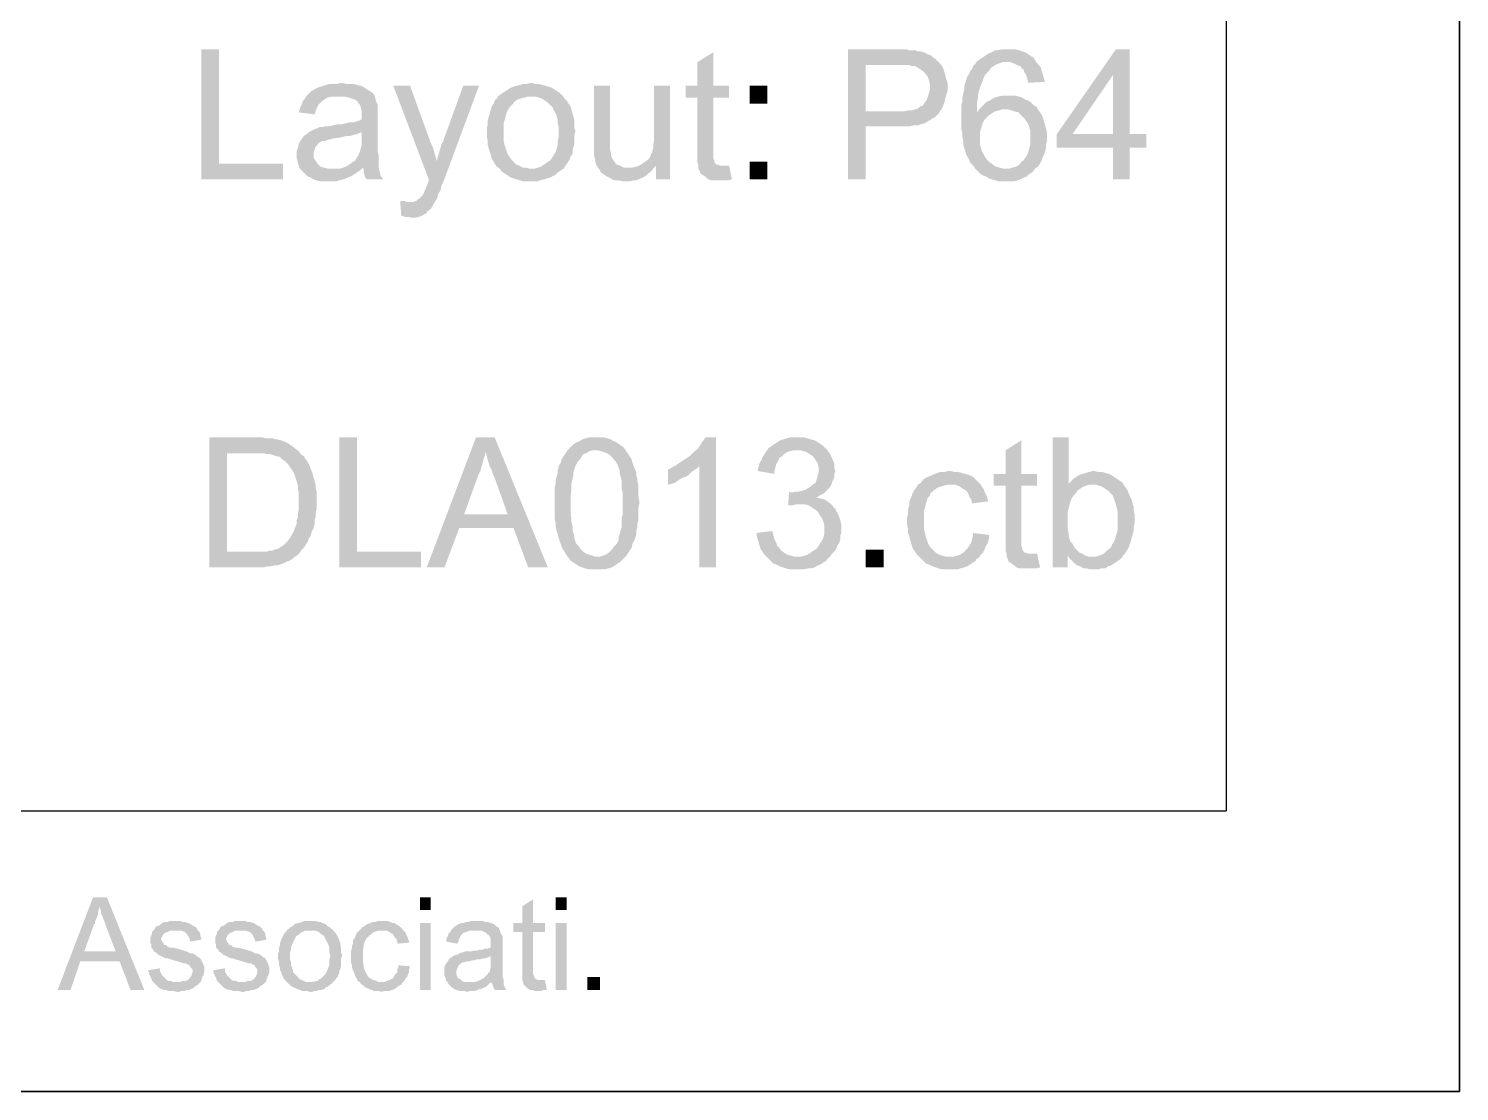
# Model space of a CAD drawing. Header units: millimetres. Extents: x -35.3 to 0.3, y 0.4 to 20.6.
# Drawn here: x -0.952 to 0.259, y 0.384 to 1.284 of the extents above; entities that cross this region are included whole.
import ezdxf

# ---------------------------------------------------------------- set-up
doc = ezdxf.new("R2010")
doc.units = ezdxf.units.MM
doc.linetypes.add('PDF_IMPORT', pattern=[1, 0.8, -0.2])
doc.layers.add('PDF _Geometria', color=7, linetype='Continuous')
doc.layers.add('PDF _Riempimenti solidi', color=7, linetype='Continuous')

msp = doc.modelspace()

# ---------------------------------------------------------------- hatches: boundary and pattern name
at = {"layer": 'PDF _Riempimenti solidi', "transparency": 33554559}
for points in [[(-0.791, 1.266), (-0.806, 1.266), (-0.806, 1.156), (-0.7368, 1.156), (-0.7368, 1.1693), (-0.791, 1.1693)], [(-0.3727, 1.2635), (-0.386, 1.2552), (-0.386, 1.2352), (-0.396, 1.2352), (-0.396, 1.2252), (-0.386, 1.2252), (-0.386, 1.1702), (-0.3852, 1.1677), (-0.3652, 1.1677), (-0.3668, 1.1677), (-0.3693, 1.1685), (-0.3702, 1.1685), (-0.3718, 1.171), (-0.3718, 1.1718), (-0.3727, 1.1743), (-0.3727, 1.2252), (-0.3593, 1.2252), (-0.3593, 1.2352), (-0.3727, 1.2352)], [(-0.2168, 1.266), (-0.2585, 1.266), (-0.2585, 1.156), (-0.2435, 1.156), (-0.2435, 1.201), (-0.206, 1.201), (-0.2027, 1.2018), (-0.1993, 1.2018), (-0.1968, 1.2027), (-0.1935, 1.2035), (-0.191, 1.2052), (-0.1893, 1.206), (-0.1868, 1.2077), (-0.1852, 1.2085), (-0.1818, 1.2118), (-0.2435, 1.2135), (-0.2435, 1.2527), (-0.216, 1.2527), (-0.1802, 1.2535), (-0.1843, 1.2577), (-0.1868, 1.2593), (-0.1885, 1.261), (-0.191, 1.2618), (-0.1943, 1.2635), (-0.1968, 1.2643), (-0.2002, 1.2643), (-0.201, 1.2652), (-0.2068, 1.2652), (-0.2093, 1.266), (-0.2135, 1.266)], [(-0.1235, 1.266), (-0.1285, 1.266), (-0.1318, 1.2652), (-0.1343, 1.2652), (-0.1368, 1.2635), (-0.1393, 1.2627), (-0.1418, 1.261), (-0.1493, 1.256), (-0.1243, 1.2552), (-0.121, 1.2552), (-0.1185, 1.2543), (-0.1152, 1.2527), (-0.1127, 1.2518), (-0.111, 1.2493), (-0.1102, 1.2493), (-0.1093, 1.2468), (-0.1077, 1.2443), (-0.106, 1.2377), (-0.0918, 1.2385), (-0.0927, 1.241), (-0.0935, 1.2443), (-0.0943, 1.2468), (-0.0952, 1.2502), (-0.0968, 1.2527), (-0.0985, 1.2543), (-0.1002, 1.2568), (-0.1018, 1.2593), (-0.1035, 1.2602), (-0.1085, 1.2635), (-0.111, 1.2643), (-0.1135, 1.2652), (-0.1168, 1.266), (-0.1202, 1.266)], [(-0.0202, 1.266), (-0.0318, 1.266), (-0.0818, 1.1943), (-0.0818, 1.1827), (-0.0343, 1.1827), (-0.0343, 1.156), (-0.0202, 1.156), (-0.0202, 1.1827), (-0.006, 1.1827), (-0.006, 1.1943), (-0.0685, 1.1943), (-0.0343, 1.2443)], [(-0.0202, 1.266), (-0.0343, 1.2443), (-0.0343, 1.1943), (-0.0685, 1.1943), (-0.0202, 1.1943)], [(-0.1802, 1.2535), (-0.216, 1.2527), (-0.2068, 1.2527), (-0.2043, 1.2518), (-0.2018, 1.2518), (-0.2002, 1.251), (-0.1952, 1.2477), (-0.1927, 1.2452), (-0.191, 1.2427), (-0.1902, 1.2402), (-0.1893, 1.2368), (-0.1893, 1.2318), (-0.1902, 1.2285), (-0.191, 1.226), (-0.1918, 1.2235), (-0.1935, 1.221), (-0.1952, 1.2185), (-0.1977, 1.2177), (-0.1993, 1.216), (-0.2018, 1.2152), (-0.2052, 1.2143), (-0.2077, 1.2143), (-0.2118, 1.2135), (-0.2435, 1.2135), (-0.1818, 1.2118), (-0.1802, 1.2143), (-0.1785, 1.2168), (-0.1777, 1.2193), (-0.1768, 1.2218), (-0.176, 1.2252), (-0.1752, 1.2277), (-0.1743, 1.231), (-0.1743, 1.2377), (-0.1752, 1.2402), (-0.176, 1.2435), (-0.1768, 1.246), (-0.1777, 1.2493), (-0.1785, 1.251)], [(-0.1493, 1.256), (-0.151, 1.2535), (-0.1527, 1.2518), (-0.1535, 1.2493), (-0.1552, 1.2477), (-0.156, 1.2452), (-0.1577, 1.2427), (-0.1585, 1.2402), (-0.1593, 1.2377), (-0.1602, 1.2343), (-0.1602, 1.2318), (-0.161, 1.2285), (-0.1618, 1.2252), (-0.1618, 1.2218), (-0.1627, 1.2185), (-0.1627, 1.1985), (-0.1618, 1.1952), (-0.1618, 1.1918), (-0.161, 1.1885), (-0.161, 1.1852), (-0.1602, 1.1827), (-0.1593, 1.1802), (-0.1585, 1.1768), (-0.1568, 1.1743), (-0.156, 1.1727), (-0.1552, 1.1702), (-0.1518, 1.1668), (-0.151, 1.1652), (-0.1493, 1.1635), (-0.1468, 1.161), (-0.1443, 1.1593), (-0.1418, 1.1585), (-0.1393, 1.1568), (-0.1368, 1.156), (-0.1335, 1.1552), (-0.131, 1.1543), (-0.1177, 1.1543), (-0.1152, 1.1552), (-0.1127, 1.156), (-0.1093, 1.1577), (-0.1068, 1.1585), (-0.1068, 1.1593), (-0.1018, 1.1627), (-0.1002, 1.1652), (-0.1277, 1.1652), (-0.1302, 1.166), (-0.1335, 1.1668), (-0.136, 1.1685), (-0.1368, 1.1693), (-0.1393, 1.171), (-0.141, 1.1727), (-0.1427, 1.1752), (-0.1443, 1.1785), (-0.1452, 1.1793), (-0.146, 1.1827), (-0.1468, 1.1852), (-0.1468, 1.196), (-0.146, 1.1985), (-0.1452, 1.2018), (-0.1443, 1.2043), (-0.1427, 1.2068), (-0.141, 1.2085), (-0.1393, 1.2102), (-0.1368, 1.2118), (-0.1493, 1.2127), (-0.1493, 1.2218), (-0.1485, 1.2252), (-0.1485, 1.2277), (-0.1477, 1.231), (-0.146, 1.236), (-0.1452, 1.2377), (-0.1443, 1.2402), (-0.1435, 1.2427), (-0.1418, 1.2452), (-0.1393, 1.2477), (-0.1377, 1.2502), (-0.1327, 1.2535), (-0.1302, 1.2543), (-0.1277, 1.2552), (-0.1243, 1.2552)], [(-0.6877, 1.2377), (-0.691, 1.2368), (-0.6968, 1.2368), (-0.7002, 1.236), (-0.7027, 1.2352), (-0.7052, 1.2343), (-0.7077, 1.2335), (-0.711, 1.2318), (-0.7135, 1.2302), (-0.7168, 1.2268), (-0.6893, 1.226), (-0.6843, 1.226), (-0.681, 1.2252), (-0.6785, 1.2243), (-0.676, 1.2235), (-0.6735, 1.2218), (-0.6735, 1.221), (-0.6718, 1.2193), (-0.671, 1.2168), (-0.6702, 1.2135), (-0.6702, 1.2068), (-0.6718, 1.206), (-0.6743, 1.2052), (-0.6768, 1.2043), (-0.6802, 1.2043), (-0.6835, 1.2035), (-0.6868, 1.2027), (-0.6902, 1.2027), (-0.6943, 1.2018), (-0.6977, 1.201), (-0.701, 1.201), (-0.7035, 1.2002), (-0.706, 1.2002), (-0.7077, 1.1993), (-0.7102, 1.1985), (-0.7135, 1.1968), (-0.6702, 1.196), (-0.6702, 1.1852), (-0.671, 1.1827), (-0.6718, 1.1793), (-0.6727, 1.1777), (-0.6727, 1.1768), (-0.676, 1.1718), (-0.6785, 1.1702), (-0.681, 1.1685), (-0.6835, 1.1668), (-0.686, 1.166), (-0.6693, 1.166), (-0.6685, 1.1643), (-0.6685, 1.1618), (-0.6677, 1.1585), (-0.666, 1.156), (-0.6518, 1.156), (-0.6527, 1.1568), (-0.6543, 1.1593), (-0.656, 1.166), (-0.656, 1.1768), (-0.6568, 1.1802), (-0.6568, 1.2193), (-0.6577, 1.221), (-0.6585, 1.2235), (-0.6593, 1.2268), (-0.661, 1.2293), (-0.6627, 1.2302), (-0.6677, 1.2335), (-0.671, 1.2352), (-0.6718, 1.2352), (-0.6743, 1.236), (-0.6777, 1.2368), (-0.6835, 1.2368)], [(-0.5268, 1.2377), (-0.5302, 1.2368), (-0.5335, 1.2368), (-0.536, 1.236), (-0.5393, 1.2352), (-0.5418, 1.2343), (-0.5443, 1.2335), (-0.5543, 1.2268), (-0.5268, 1.226), (-0.5227, 1.226), (-0.5202, 1.2252), (-0.5177, 1.2243), (-0.5152, 1.2227), (-0.5127, 1.221), (-0.5102, 1.2185), (-0.5085, 1.2168), (-0.5077, 1.2143), (-0.506, 1.2118), (-0.5052, 1.2093), (-0.5043, 1.206), (-0.5043, 1.2035), (-0.5035, 1.2002), (-0.5035, 1.1918), (-0.5043, 1.1885), (-0.5043, 1.1852), (-0.5052, 1.1818), (-0.506, 1.1793), (-0.5077, 1.1768), (-0.5085, 1.1752), (-0.5102, 1.1727), (-0.511, 1.1718), (-0.5135, 1.1702), (-0.516, 1.1685), (-0.5185, 1.1668), (-0.521, 1.166), (-0.5235, 1.1652), (-0.5535, 1.1652), (-0.5518, 1.1627), (-0.5443, 1.1577), (-0.5418, 1.1568), (-0.5393, 1.156), (-0.536, 1.1552), (-0.5335, 1.1543), (-0.5218, 1.1543), (-0.5193, 1.1552), (-0.516, 1.156), (-0.5135, 1.1568), (-0.5102, 1.1577), (-0.5077, 1.1593), (-0.5068, 1.1593), (-0.5043, 1.1618), (-0.4993, 1.1652), (-0.4977, 1.1677), (-0.496, 1.1702), (-0.4943, 1.1727), (-0.4935, 1.1752), (-0.4918, 1.1777), (-0.4918, 1.1802), (-0.4902, 1.1868), (-0.4902, 1.1935), (-0.4893, 1.1968), (-0.4902, 1.1993), (-0.4902, 1.206), (-0.491, 1.2093), (-0.4918, 1.2118), (-0.4927, 1.2152), (-0.4935, 1.2177), (-0.4952, 1.2202), (-0.4968, 1.2227), (-0.4985, 1.2243), (-0.5002, 1.2268), (-0.5018, 1.2285), (-0.5093, 1.2335), (-0.5118, 1.2343), (-0.5143, 1.2352), (-0.5177, 1.236), (-0.521, 1.2368), (-0.5235, 1.2368)], [(-0.7168, 1.2268), (-0.7185, 1.2243), (-0.7202, 1.2218), (-0.721, 1.2193), (-0.7227, 1.216), (-0.7235, 1.2127), (-0.7102, 1.211), (-0.7093, 1.2135), (-0.7085, 1.216), (-0.7068, 1.2193), (-0.7035, 1.2227), (-0.7018, 1.2235), (-0.6993, 1.2252), (-0.696, 1.226), (-0.6893, 1.226)], [(-0.6293, 1.2352), (-0.6435, 1.2352), (-0.6135, 1.156), (-0.6068, 1.171), (-0.6068, 1.1718), (-0.6077, 1.1752), (-0.6085, 1.1777), (-0.6093, 1.181), (-0.6102, 1.1835), (-0.6118, 1.1868), (-0.6127, 1.1893)], [(-0.571, 1.2352), (-0.5843, 1.2352), (-0.601, 1.1893), (-0.601, 1.1885), (-0.6027, 1.186), (-0.6035, 1.1827), (-0.6043, 1.1802), (-0.6052, 1.1768), (-0.606, 1.1743), (-0.6068, 1.171), (-0.6135, 1.156), (-0.6135, 1.1552), (-0.6143, 1.1527), (-0.6152, 1.1502), (-0.6168, 1.1468), (-0.6177, 1.1443), (-0.6185, 1.1427), (-0.621, 1.1402), (-0.6235, 1.1385), (-0.6243, 1.1377), (-0.6268, 1.1368), (-0.6302, 1.1368), (-0.6085, 1.1368), (-0.6068, 1.1393), (-0.606, 1.1418), (-0.6052, 1.1443), (-0.6035, 1.1468), (-0.6027, 1.151), (-0.601, 1.1543)], [(-0.5543, 1.2268), (-0.556, 1.2243), (-0.5577, 1.2227), (-0.5585, 1.2202), (-0.5602, 1.2177), (-0.561, 1.2152), (-0.5618, 1.2118), (-0.5627, 1.2093), (-0.5635, 1.206), (-0.5635, 1.2027), (-0.5643, 1.1993), (-0.5643, 1.1918), (-0.5635, 1.1885), (-0.5635, 1.1852), (-0.5627, 1.1818), (-0.5618, 1.1793), (-0.561, 1.1768), (-0.5602, 1.1735), (-0.5585, 1.171), (-0.5577, 1.1693), (-0.556, 1.1668), (-0.5535, 1.1652), (-0.5268, 1.1652), (-0.5285, 1.1652), (-0.531, 1.166), (-0.5343, 1.166), (-0.5368, 1.1677), (-0.5393, 1.1685), (-0.5418, 1.171), (-0.5435, 1.1727), (-0.5452, 1.1752), (-0.5468, 1.1777), (-0.5477, 1.1802), (-0.5485, 1.1827), (-0.5493, 1.1852), (-0.5502, 1.1885), (-0.5502, 1.2035), (-0.5493, 1.206), (-0.5485, 1.2093), (-0.5477, 1.2118), (-0.5468, 1.2143), (-0.5452, 1.2168), (-0.5435, 1.2185), (-0.5427, 1.2193), (-0.541, 1.2218), (-0.5385, 1.2235), (-0.536, 1.2243), (-0.5327, 1.2252), (-0.5302, 1.226), (-0.5268, 1.226)], [(-0.4602, 1.2352), (-0.4735, 1.2352), (-0.4735, 1.176), (-0.4727, 1.1735), (-0.4727, 1.1718), (-0.4718, 1.1685), (-0.4702, 1.166), (-0.4685, 1.1635), (-0.4677, 1.1618), (-0.4627, 1.1585), (-0.4593, 1.1568), (-0.4585, 1.156), (-0.456, 1.1552), (-0.4527, 1.1552), (-0.4493, 1.1543), (-0.4427, 1.1543), (-0.4402, 1.1552), (-0.4377, 1.1552), (-0.4343, 1.1568), (-0.4318, 1.1577), (-0.4293, 1.1593), (-0.4277, 1.161), (-0.4252, 1.1627), (-0.4235, 1.1652), (-0.4435, 1.166), (-0.4485, 1.166), (-0.4518, 1.1677), (-0.4543, 1.1685), (-0.4552, 1.1693), (-0.4568, 1.1718), (-0.4585, 1.1743), (-0.4593, 1.1768), (-0.4593, 1.1785), (-0.4602, 1.181), (-0.4602, 1.191)], [(-0.4093, 1.2352), (-0.4227, 1.2352), (-0.4227, 1.1885), (-0.4235, 1.1852), (-0.4235, 1.1827), (-0.4243, 1.1793), (-0.4252, 1.1777), (-0.426, 1.1752), (-0.4277, 1.1727), (-0.4302, 1.171), (-0.4327, 1.1693), (-0.421, 1.1677), (-0.421, 1.156), (-0.4093, 1.156)], [(-0.3268, 1.2202), (-0.3268, 1.2352), (-0.3418, 1.2352), (-0.3418, 1.2202)], [(-0.1227, 1.2268), (-0.1285, 1.2268), (-0.1318, 1.226), (-0.1343, 1.2252), (-0.1377, 1.2235), (-0.1385, 1.2227), (-0.141, 1.2218), (-0.1435, 1.2193), (-0.1452, 1.2177), (-0.1477, 1.2152), (-0.1493, 1.2127), (-0.1368, 1.2118), (-0.1343, 1.2135), (-0.131, 1.2143), (-0.1285, 1.2152), (-0.1252, 1.2152), (-0.0993, 1.2177), (-0.101, 1.2185), (-0.1035, 1.221), (-0.106, 1.2227), (-0.1085, 1.2235), (-0.111, 1.2252), (-0.1135, 1.226), (-0.1168, 1.2268), (-0.1193, 1.2268)], [(-0.0993, 1.2177), (-0.1252, 1.2152), (-0.1227, 1.2152), (-0.1202, 1.2143), (-0.1177, 1.2135), (-0.1143, 1.2127), (-0.1127, 1.211), (-0.1102, 1.2085), (-0.1093, 1.2077), (-0.1077, 1.2052), (-0.106, 1.2027), (-0.1052, 1.2002), (-0.1043, 1.1977), (-0.1043, 1.1852), (-0.1052, 1.1818), (-0.106, 1.1793), (-0.1068, 1.1768), (-0.1102, 1.1718), (-0.1118, 1.171), (-0.1135, 1.1685), (-0.116, 1.1668), (-0.1193, 1.166), (-0.1218, 1.1652), (-0.1252, 1.1652), (-0.1002, 1.1652), (-0.0977, 1.1668), (-0.096, 1.1693), (-0.0943, 1.1727), (-0.0943, 1.1735), (-0.0927, 1.1768), (-0.0918, 1.1793), (-0.091, 1.1827), (-0.091, 1.1852), (-0.0902, 1.1885), (-0.0902, 1.196), (-0.091, 1.1993), (-0.0918, 1.2018), (-0.0927, 1.2052), (-0.0935, 1.2077), (-0.0943, 1.2102), (-0.0977, 1.2152)], [(-0.7135, 1.1968), (-0.716, 1.1952), (-0.7168, 1.1943), (-0.7193, 1.1927), (-0.721, 1.1902), (-0.7227, 1.1877), (-0.7235, 1.186), (-0.7243, 1.1827), (-0.7252, 1.1802), (-0.7252, 1.1735), (-0.7243, 1.1702), (-0.7235, 1.1677), (-0.7227, 1.1652), (-0.7202, 1.1627), (-0.7185, 1.161), (-0.7177, 1.1602), (-0.716, 1.1585), (-0.7135, 1.1577), (-0.711, 1.156), (-0.7085, 1.1552), (-0.7052, 1.1543), (-0.6918, 1.1543), (-0.6893, 1.1552), (-0.686, 1.156), (-0.6835, 1.1568), (-0.6818, 1.1577), (-0.6793, 1.1585), (-0.6718, 1.1635), (-0.6952, 1.1652), (-0.6993, 1.1652), (-0.7027, 1.166), (-0.7052, 1.1668), (-0.7068, 1.1685), (-0.7077, 1.1693), (-0.7093, 1.1718), (-0.711, 1.1743), (-0.711, 1.1785), (-0.7102, 1.181), (-0.7093, 1.1835), (-0.7085, 1.1843), (-0.7068, 1.1868), (-0.7035, 1.1885), (-0.7018, 1.1885), (-0.6993, 1.1893), (-0.696, 1.1902), (-0.6918, 1.191), (-0.691, 1.191), (-0.6868, 1.1918), (-0.6835, 1.1927), (-0.6802, 1.1927), (-0.6777, 1.1935), (-0.6743, 1.1943), (-0.6727, 1.1952), (-0.6702, 1.196)], [(-0.686, 1.166), (-0.6885, 1.1652), (-0.6952, 1.1652), (-0.6718, 1.1635), (-0.6693, 1.166)], [(-0.4327, 1.1693), (-0.4352, 1.1677), (-0.4377, 1.1668), (-0.441, 1.166), (-0.4435, 1.166), (-0.4235, 1.1652), (-0.421, 1.1677)], [(-0.3593, 1.1677), (-0.3852, 1.1677), (-0.3852, 1.1652), (-0.3843, 1.1635), (-0.3835, 1.161), (-0.3785, 1.1577), (-0.3768, 1.156), (-0.3743, 1.1552), (-0.3602, 1.1552), (-0.3568, 1.156)], [(-0.3268, 1.156), (-0.3268, 1.171), (-0.3418, 1.171), (-0.3418, 1.156)], [(-0.6377, 1.1377), (-0.6368, 1.1252), (-0.6335, 1.1243), (-0.631, 1.1243), (-0.6277, 1.1235), (-0.6252, 1.1235), (-0.6218, 1.1243), (-0.6193, 1.1252), (-0.6168, 1.1268), (-0.616, 1.1268), (-0.6143, 1.1293), (-0.6118, 1.131), (-0.6102, 1.1335), (-0.6085, 1.1368), (-0.6318, 1.1368), (-0.6343, 1.1377)], [(-0.761, 0.9377), (-0.7993, 0.9377), (-0.7993, 0.8277), (-0.7535, 0.8277), (-0.7502, 0.8285), (-0.7477, 0.8285), (-0.7443, 0.8293), (-0.7418, 0.8293), (-0.7393, 0.8302), (-0.7368, 0.831), (-0.7335, 0.8327), (-0.731, 0.8335), (-0.7285, 0.8352), (-0.7277, 0.836), (-0.7252, 0.8377), (-0.7227, 0.8402), (-0.7843, 0.841), (-0.7843, 0.9243), (-0.7618, 0.9243), (-0.7235, 0.926), (-0.726, 0.9277), (-0.7277, 0.9293), (-0.7327, 0.9327), (-0.736, 0.9343), (-0.7385, 0.9352), (-0.7418, 0.936), (-0.7427, 0.936), (-0.7452, 0.9368), (-0.751, 0.9368), (-0.7543, 0.9377), (-0.7577, 0.9377)], [(-0.6743, 0.9377), (-0.6893, 0.9377), (-0.6893, 0.8277), (-0.6202, 0.8277), (-0.6202, 0.841), (-0.6743, 0.841)], [(-0.5577, 0.9377), (-0.5735, 0.9377), (-0.6152, 0.8277), (-0.6002, 0.8277), (-0.5877, 0.861), (-0.5418, 0.861), (-0.5835, 0.8727), (-0.5718, 0.9052), (-0.5702, 0.9085), (-0.5693, 0.911), (-0.5685, 0.9143), (-0.5677, 0.9168), (-0.5668, 0.9202), (-0.566, 0.9227), (-0.566, 0.926)], [(-0.5577, 0.9377), (-0.566, 0.926), (-0.5652, 0.9243), (-0.5643, 0.9218), (-0.5635, 0.9185), (-0.5627, 0.916), (-0.5618, 0.9127), (-0.5602, 0.9102), (-0.5593, 0.9068), (-0.5577, 0.9035), (-0.5468, 0.8727), (-0.5835, 0.8727), (-0.5418, 0.861), (-0.5293, 0.8277), (-0.5127, 0.8277)], [(-0.471, 0.9377), (-0.4777, 0.9377), (-0.481, 0.9368), (-0.4835, 0.936), (-0.486, 0.9343), (-0.4885, 0.9335), (-0.491, 0.9318), (-0.4918, 0.931), (-0.4935, 0.9293), (-0.496, 0.9268), (-0.4702, 0.9268), (-0.4677, 0.926), (-0.4652, 0.9252), (-0.4627, 0.9243), (-0.4602, 0.9227), (-0.4577, 0.9202), (-0.456, 0.9177), (-0.4552, 0.9177), (-0.4535, 0.9143), (-0.4527, 0.9118), (-0.4518, 0.9093), (-0.4518, 0.9068), (-0.451, 0.9043), (-0.4502, 0.901), (-0.4502, 0.8943), (-0.4493, 0.8902), (-0.4493, 0.8727), (-0.4502, 0.8693), (-0.4502, 0.8618), (-0.451, 0.8593), (-0.4518, 0.856), (-0.4527, 0.8535), (-0.4527, 0.851), (-0.4543, 0.8477), (-0.456, 0.846), (-0.4568, 0.8452), (-0.4585, 0.8427), (-0.461, 0.8402), (-0.4635, 0.8385), (-0.466, 0.8377), (-0.4685, 0.8368), (-0.471, 0.8368), (-0.4952, 0.836), (-0.4935, 0.8335), (-0.486, 0.8285), (-0.4835, 0.8277), (-0.481, 0.8268), (-0.4777, 0.826), (-0.4643, 0.826), (-0.4618, 0.8268), (-0.4585, 0.8277), (-0.4535, 0.831), (-0.451, 0.8327), (-0.4485, 0.8352), (-0.4468, 0.8368), (-0.4435, 0.8418), (-0.4418, 0.8443), (-0.441, 0.8477), (-0.4393, 0.851), (-0.4385, 0.8535), (-0.4377, 0.856), (-0.4377, 0.8593), (-0.4368, 0.8618), (-0.4368, 0.8652), (-0.436, 0.8677), (-0.436, 0.8785), (-0.4352, 0.8818), (-0.4352, 0.8835), (-0.436, 0.8877), (-0.436, 0.8977), (-0.4368, 0.9002), (-0.4368, 0.9027), (-0.4377, 0.9052), (-0.4377, 0.9077), (-0.4385, 0.9102), (-0.4402, 0.9135), (-0.441, 0.916), (-0.4418, 0.9193), (-0.4435, 0.9218), (-0.4468, 0.9268), (-0.4485, 0.9293), (-0.451, 0.931), (-0.4535, 0.9327), (-0.456, 0.9343), (-0.4568, 0.9343), (-0.4593, 0.936), (-0.4618, 0.9368), (-0.4652, 0.9377), (-0.4677, 0.9377)], [(-0.3702, 0.9377), (-0.3793, 0.9377), (-0.381, 0.9352), (-0.3827, 0.9327), (-0.3843, 0.9302), (-0.386, 0.9277), (-0.3885, 0.926), (-0.391, 0.9235), (-0.3927, 0.9218), (-0.4027, 0.9152), (-0.3843, 0.9135), (-0.3843, 0.8277), (-0.3702, 0.8277)], [(-0.3018, 0.9377), (-0.3077, 0.9377), (-0.311, 0.9368), (-0.3135, 0.936), (-0.316, 0.9352), (-0.326, 0.9285), (-0.3018, 0.9268), (-0.2993, 0.9268), (-0.296, 0.926), (-0.2935, 0.9252), (-0.291, 0.9235), (-0.2885, 0.9218), (-0.2877, 0.921), (-0.286, 0.9185), (-0.2843, 0.916), (-0.2835, 0.9127), (-0.2835, 0.9077), (-0.2843, 0.9052), (-0.2852, 0.9018), (-0.286, 0.8993), (-0.2885, 0.8977), (-0.2902, 0.896), (-0.2918, 0.8952), (-0.2943, 0.8935), (-0.2968, 0.8927), (-0.3002, 0.8918), (-0.3027, 0.8918), (-0.306, 0.891), (-0.2793, 0.8902), (-0.2777, 0.8918), (-0.2752, 0.8943), (-0.2735, 0.896), (-0.2727, 0.8977), (-0.2718, 0.9002), (-0.2702, 0.9035), (-0.2702, 0.906), (-0.2693, 0.9093), (-0.2702, 0.9118), (-0.2702, 0.9152), (-0.271, 0.9177), (-0.2727, 0.921), (-0.2735, 0.9235), (-0.2743, 0.9243), (-0.276, 0.9268), (-0.2777, 0.9285), (-0.2802, 0.931), (-0.2852, 0.9343), (-0.2868, 0.9352), (-0.2902, 0.936), (-0.2927, 0.9368), (-0.296, 0.9377), (-0.2985, 0.9377)], [(-0.1118, 0.9352), (-0.1252, 0.9268), (-0.1252, 0.9068), (-0.1352, 0.9068), (-0.1352, 0.8968), (-0.1252, 0.8968), (-0.1252, 0.8418), (-0.1243, 0.8393), (-0.1043, 0.8393), (-0.106, 0.8393), (-0.1085, 0.8402), (-0.1093, 0.8402), (-0.111, 0.8427), (-0.111, 0.8435), (-0.1118, 0.846), (-0.1118, 0.8968), (-0.0985, 0.8968), (-0.0985, 0.9068), (-0.1118, 0.9068)], [(-0.0718, 0.9377), (-0.0852, 0.9377), (-0.0852, 0.8277), (-0.0727, 0.8277), (-0.0727, 0.8377), (-0.0577, 0.8377), (-0.0602, 0.8393), (-0.0627, 0.8402), (-0.0652, 0.8427), (-0.0668, 0.8443), (-0.0685, 0.8477), (-0.0702, 0.8493), (-0.071, 0.8518), (-0.0718, 0.8543), (-0.0718, 0.8568), (-0.0727, 0.8602), (-0.0727, 0.8743), (-0.071, 0.881), (-0.0702, 0.8835), (-0.0693, 0.886), (-0.0677, 0.8885), (-0.066, 0.8902), (-0.0643, 0.8927), (-0.0593, 0.896), (-0.0568, 0.8968), (-0.0543, 0.8977), (-0.051, 0.8977), (-0.0718, 0.8985)], [(-0.7235, 0.926), (-0.7618, 0.9243), (-0.7535, 0.9243), (-0.7502, 0.9235), (-0.7477, 0.9235), (-0.7452, 0.9227), (-0.7427, 0.9218), (-0.7418, 0.9218), (-0.7393, 0.921), (-0.7377, 0.9193), (-0.7352, 0.9177), (-0.7327, 0.9152), (-0.731, 0.9127), (-0.7293, 0.9102), (-0.7277, 0.9077), (-0.7268, 0.9052), (-0.726, 0.9027), (-0.7252, 0.9002), (-0.7243, 0.8968), (-0.7243, 0.8943), (-0.7235, 0.891), (-0.7235, 0.8768), (-0.7243, 0.8735), (-0.7243, 0.8702), (-0.7252, 0.8677), (-0.7252, 0.8652), (-0.726, 0.8627), (-0.7268, 0.861), (-0.7277, 0.8585), (-0.7293, 0.8552), (-0.731, 0.8527), (-0.7327, 0.8502), (-0.736, 0.8468), (-0.741, 0.8435), (-0.7443, 0.8427), (-0.746, 0.8418), (-0.7485, 0.8418), (-0.751, 0.841), (-0.7843, 0.841), (-0.7227, 0.8402), (-0.721, 0.8427), (-0.7185, 0.8452), (-0.7177, 0.8468), (-0.716, 0.8493), (-0.7152, 0.8518), (-0.7135, 0.8543), (-0.7127, 0.8577), (-0.711, 0.861), (-0.711, 0.8618), (-0.7102, 0.8643), (-0.7102, 0.8677), (-0.7093, 0.8702), (-0.7093, 0.8735), (-0.7085, 0.8768), (-0.7085, 0.8918), (-0.7093, 0.8952), (-0.7093, 0.8977), (-0.7102, 0.901), (-0.711, 0.9035), (-0.7118, 0.9068), (-0.7127, 0.9093), (-0.7135, 0.911), (-0.7143, 0.9135), (-0.716, 0.9168), (-0.7177, 0.9193), (-0.7193, 0.9218), (-0.7218, 0.9235)], [(-0.496, 0.9268), (-0.4993, 0.9218), (-0.501, 0.9193), (-0.5018, 0.916), (-0.5035, 0.9135), (-0.5035, 0.9127), (-0.5043, 0.9102), (-0.5043, 0.9077), (-0.5052, 0.9043), (-0.506, 0.9018), (-0.506, 0.8985), (-0.5068, 0.896), (-0.5068, 0.8685), (-0.506, 0.8652), (-0.506, 0.8618), (-0.5052, 0.8585), (-0.5043, 0.856), (-0.5035, 0.8527), (-0.5027, 0.8502), (-0.5018, 0.8477), (-0.501, 0.8452), (-0.5002, 0.8435), (-0.4985, 0.841), (-0.4977, 0.8393), (-0.496, 0.8368), (-0.4952, 0.836), (-0.471, 0.8368), (-0.4727, 0.8368), (-0.4752, 0.8377), (-0.4777, 0.8385), (-0.4802, 0.8393), (-0.4827, 0.841), (-0.4852, 0.8435), (-0.4868, 0.846), (-0.4885, 0.8477), (-0.4893, 0.8493), (-0.4902, 0.8518), (-0.4902, 0.8543), (-0.491, 0.8568), (-0.4918, 0.8593), (-0.4918, 0.8627), (-0.4927, 0.866), (-0.4927, 0.8693), (-0.4935, 0.8735), (-0.4935, 0.8885), (-0.4927, 0.8927), (-0.4927, 0.8993), (-0.4918, 0.9027), (-0.491, 0.9052), (-0.491, 0.9085), (-0.4902, 0.911), (-0.4893, 0.9135), (-0.4877, 0.9168), (-0.486, 0.9185), (-0.4827, 0.9235), (-0.4802, 0.9243), (-0.4777, 0.926), (-0.4743, 0.9268), (-0.4718, 0.9268)], [(-0.326, 0.9285), (-0.3277, 0.926), (-0.3293, 0.9235), (-0.331, 0.921), (-0.3318, 0.9185), (-0.3335, 0.916), (-0.3352, 0.9093), (-0.321, 0.9068), (-0.321, 0.9085), (-0.3193, 0.9152), (-0.3177, 0.9177), (-0.3168, 0.9202), (-0.3143, 0.9218), (-0.3127, 0.9235), (-0.3102, 0.9252), (-0.3077, 0.926), (-0.3043, 0.9268), (-0.3018, 0.9268)], [(-0.4027, 0.9152), (-0.4052, 0.9135), (-0.4085, 0.9118), (-0.411, 0.9102), (-0.411, 0.8977), (-0.4102, 0.8977), (-0.4077, 0.8985), (-0.4052, 0.8993), (-0.4027, 0.901), (-0.4002, 0.9027), (-0.3968, 0.9043), (-0.396, 0.9043), (-0.3935, 0.906), (-0.391, 0.9085), (-0.3885, 0.9102), (-0.386, 0.9118), (-0.3843, 0.9135)], [(-0.1718, 0.9093), (-0.1735, 0.9093), (-0.1768, 0.9085), (-0.1802, 0.9085), (-0.1827, 0.9077), (-0.1852, 0.9068), (-0.1885, 0.9052), (-0.191, 0.9043), (-0.1927, 0.9035), (-0.1952, 0.9018), (-0.1968, 0.8993), (-0.1993, 0.8977), (-0.201, 0.8952), (-0.2027, 0.8927), (-0.2043, 0.8893), (-0.2043, 0.8885), (-0.206, 0.8852), (-0.2068, 0.8827), (-0.2068, 0.8802), (-0.2077, 0.8768), (-0.2077, 0.8735), (-0.2085, 0.8702), (-0.2085, 0.8635), (-0.2077, 0.8602), (-0.2077, 0.8568), (-0.2068, 0.8543), (-0.206, 0.851), (-0.2052, 0.8485), (-0.2043, 0.8452), (-0.2035, 0.8435), (-0.2018, 0.841), (-0.2002, 0.8385), (-0.1985, 0.8368), (-0.1727, 0.8368), (-0.176, 0.8368), (-0.1785, 0.8377), (-0.1818, 0.8385), (-0.1843, 0.8402), (-0.186, 0.8418), (-0.1885, 0.8443), (-0.1902, 0.8468), (-0.191, 0.8485), (-0.1918, 0.851), (-0.1927, 0.8535), (-0.1943, 0.8602), (-0.1943, 0.8752), (-0.1935, 0.8785), (-0.1927, 0.881), (-0.1918, 0.8843), (-0.191, 0.8868), (-0.1893, 0.8885), (-0.1885, 0.891), (-0.1877, 0.891), (-0.1852, 0.8935), (-0.1827, 0.8952), (-0.1802, 0.896), (-0.1777, 0.8968), (-0.1743, 0.8977), (-0.1718, 0.8977), (-0.1468, 0.8985), (-0.1485, 0.9002), (-0.151, 0.9027), (-0.1518, 0.9035), (-0.1543, 0.9052), (-0.1568, 0.906), (-0.1593, 0.9068), (-0.1627, 0.9077), (-0.1652, 0.9085), (-0.1685, 0.9085)], [(-0.0502, 0.9093), (-0.051, 0.9093), (-0.0543, 0.9085), (-0.0568, 0.9077), (-0.0602, 0.9068), (-0.0627, 0.906), (-0.0677, 0.9027), (-0.0693, 0.901), (-0.0718, 0.8985), (-0.051, 0.8977), (-0.0485, 0.8977), (-0.046, 0.8968), (-0.0435, 0.896), (-0.0385, 0.8927), (-0.036, 0.8902), (-0.0343, 0.8885), (-0.0335, 0.886), (-0.0327, 0.8835), (-0.0318, 0.881), (-0.0302, 0.8743), (-0.0302, 0.8602), (-0.031, 0.8568), (-0.0318, 0.8543), (-0.0327, 0.851), (-0.0335, 0.8493), (-0.0352, 0.8468), (-0.036, 0.8443), (-0.0385, 0.8427), (-0.041, 0.8402), (-0.0435, 0.8385), (-0.046, 0.8377), (-0.0485, 0.8368), (-0.0518, 0.8368), (-0.071, 0.8352), (-0.0693, 0.8335), (-0.0668, 0.831), (-0.0643, 0.8293), (-0.0618, 0.8285), (-0.0593, 0.8268), (-0.0568, 0.8268), (-0.0535, 0.826), (-0.0468, 0.826), (-0.0443, 0.8268), (-0.041, 0.8268), (-0.0385, 0.8285), (-0.036, 0.8293), (-0.0335, 0.831), (-0.0285, 0.8343), (-0.026, 0.8368), (-0.026, 0.8377), (-0.0243, 0.8393), (-0.0227, 0.8418), (-0.021, 0.8443), (-0.0202, 0.8468), (-0.0193, 0.8493), (-0.0185, 0.8527), (-0.0177, 0.8552), (-0.0168, 0.8585), (-0.0168, 0.8618), (-0.016, 0.8652), (-0.016, 0.8727), (-0.0168, 0.876), (-0.0168, 0.8793), (-0.0177, 0.8818), (-0.0185, 0.8852), (-0.021, 0.8902), (-0.0218, 0.8927), (-0.0235, 0.8952), (-0.0252, 0.8977), (-0.026, 0.8993), (-0.0285, 0.901), (-0.031, 0.9027), (-0.0335, 0.9043), (-0.036, 0.906), (-0.0377, 0.9068), (-0.041, 0.9077), (-0.0435, 0.9085), (-0.0468, 0.9085)], [(-0.1468, 0.8985), (-0.1718, 0.8977), (-0.1677, 0.8977), (-0.1652, 0.8968), (-0.1627, 0.8952), (-0.1602, 0.8935), (-0.1585, 0.8927), (-0.1568, 0.8902), (-0.156, 0.8877), (-0.1543, 0.8852), (-0.1535, 0.8818), (-0.1402, 0.8835), (-0.1402, 0.8843), (-0.141, 0.8877), (-0.1427, 0.891), (-0.1435, 0.8935), (-0.1452, 0.896)], [(-0.3085, 0.8918), (-0.3093, 0.8793), (-0.3093, 0.8802), (-0.306, 0.8802), (-0.3027, 0.881), (-0.3002, 0.881), (-0.2735, 0.8818), (-0.2785, 0.8852), (-0.2818, 0.886), (-0.2852, 0.8868), (-0.2827, 0.8885), (-0.2793, 0.8902), (-0.306, 0.891)], [(-0.2735, 0.8818), (-0.3002, 0.881), (-0.2952, 0.881), (-0.2918, 0.8802), (-0.2868, 0.8768), (-0.2843, 0.8752), (-0.2835, 0.8735), (-0.2818, 0.871), (-0.2802, 0.8685), (-0.2793, 0.866), (-0.2785, 0.8627), (-0.2785, 0.8568), (-0.2793, 0.8535), (-0.2802, 0.851), (-0.2818, 0.8485), (-0.2835, 0.846), (-0.2852, 0.8435), (-0.2877, 0.8418), (-0.2902, 0.8402), (-0.2927, 0.8385), (-0.2952, 0.8377), (-0.2985, 0.8368), (-0.3277, 0.8368), (-0.3252, 0.8343), (-0.3218, 0.831), (-0.3193, 0.8302), (-0.316, 0.8285), (-0.3135, 0.8277), (-0.311, 0.8268), (-0.3077, 0.826), (-0.296, 0.826), (-0.2927, 0.8268), (-0.2902, 0.8268), (-0.2868, 0.8277), (-0.2843, 0.8293), (-0.2818, 0.8302), (-0.2768, 0.8335), (-0.2752, 0.836), (-0.2743, 0.836), (-0.2727, 0.8385), (-0.2702, 0.841), (-0.2685, 0.8435), (-0.2677, 0.846), (-0.266, 0.8485), (-0.2652, 0.851), (-0.2652, 0.8543), (-0.2643, 0.8568), (-0.2643, 0.8643), (-0.2652, 0.8677), (-0.266, 0.8702), (-0.2668, 0.8727), (-0.2685, 0.8752), (-0.2693, 0.8777), (-0.2702, 0.8777), (-0.2718, 0.8802)], [(-0.3227, 0.8585), (-0.336, 0.8568), (-0.336, 0.8552), (-0.3352, 0.8518), (-0.3343, 0.8493), (-0.3335, 0.846), (-0.3327, 0.8435), (-0.3293, 0.8385), (-0.3277, 0.8368), (-0.301, 0.8368), (-0.3043, 0.8368), (-0.3068, 0.8377), (-0.3102, 0.8385), (-0.3127, 0.8402), (-0.3152, 0.8418), (-0.3168, 0.8443), (-0.3185, 0.846), (-0.3193, 0.8485), (-0.321, 0.8518), (-0.3218, 0.8552)], [(-0.1527, 0.8568), (-0.1527, 0.8552), (-0.1543, 0.8485), (-0.156, 0.846), (-0.1577, 0.8435), (-0.1593, 0.8418), (-0.161, 0.8402), (-0.1635, 0.8385), (-0.166, 0.8377), (-0.1693, 0.8368), (-0.1985, 0.8368), (-0.1968, 0.8352), (-0.1943, 0.8327), (-0.1927, 0.831), (-0.1902, 0.8302), (-0.1868, 0.8285), (-0.1843, 0.8277), (-0.1818, 0.8268), (-0.1785, 0.826), (-0.166, 0.826), (-0.1635, 0.8268), (-0.1602, 0.8277), (-0.1577, 0.8285), (-0.1502, 0.8335), (-0.1502, 0.8343), (-0.1477, 0.836), (-0.146, 0.8385), (-0.1443, 0.8402), (-0.1427, 0.8435), (-0.1418, 0.846), (-0.1402, 0.8485), (-0.1393, 0.8518), (-0.1393, 0.8552)], [(-0.2285, 0.8277), (-0.2285, 0.8427), (-0.2435, 0.8427), (-0.2435, 0.8277)], [(-0.0985, 0.8393), (-0.1243, 0.8393), (-0.1243, 0.8368), (-0.1235, 0.8352), (-0.1227, 0.8327), (-0.1202, 0.831), (-0.1177, 0.8293), (-0.116, 0.8277), (-0.1135, 0.8268), (-0.0993, 0.8268), (-0.096, 0.8277)], [(-0.0577, 0.8377), (-0.0727, 0.8377), (-0.071, 0.8352), (-0.0518, 0.8368), (-0.0552, 0.8368)], [(-0.886, 0.5485), (-0.8977, 0.5485), (-0.9277, 0.4702), (-0.9168, 0.4702), (-0.9085, 0.4943), (-0.8752, 0.4943), (-0.9052, 0.5027), (-0.8968, 0.526), (-0.896, 0.526), (-0.896, 0.5277), (-0.8952, 0.5302), (-0.8943, 0.5318), (-0.8935, 0.5343), (-0.8935, 0.536), (-0.8927, 0.5385), (-0.8918, 0.541)], [(-0.886, 0.5485), (-0.8918, 0.541), (-0.8918, 0.5393), (-0.891, 0.5377), (-0.891, 0.5352), (-0.8902, 0.5335), (-0.8893, 0.531), (-0.8885, 0.5293), (-0.8868, 0.5243), (-0.8785, 0.5027), (-0.9052, 0.5027), (-0.8752, 0.4943), (-0.866, 0.4702), (-0.8543, 0.4702)], [(-0.6118, 0.5377), (-0.6118, 0.5485), (-0.621, 0.5485), (-0.621, 0.5377)], [(-0.5252, 0.5468), (-0.5343, 0.541), (-0.5343, 0.5268), (-0.5418, 0.5268), (-0.5418, 0.5193), (-0.5343, 0.5193), (-0.5343, 0.4785), (-0.5193, 0.4785), (-0.521, 0.4785), (-0.5227, 0.4793), (-0.5243, 0.481), (-0.5243, 0.4818), (-0.5252, 0.4835), (-0.5252, 0.5193), (-0.5152, 0.5193), (-0.5152, 0.5268), (-0.5252, 0.5268)], [(-0.4968, 0.5377), (-0.4968, 0.5485), (-0.506, 0.5485), (-0.506, 0.5377)], [(-0.846, 0.521), (-0.8477, 0.5193), (-0.8477, 0.5185), (-0.8485, 0.516), (-0.8493, 0.5143), (-0.8493, 0.5102), (-0.8485, 0.5085), (-0.8485, 0.506), (-0.8468, 0.5043), (-0.846, 0.5027), (-0.8443, 0.5018), (-0.8427, 0.5002), (-0.841, 0.4993), (-0.8393, 0.4985), (-0.8377, 0.4977), (-0.836, 0.4968), (-0.8343, 0.4968), (-0.8318, 0.496), (-0.8293, 0.4952), (-0.826, 0.4943), (-0.8235, 0.4935), (-0.821, 0.4927), (-0.8193, 0.4927), (-0.8177, 0.4918), (-0.816, 0.491), (-0.8152, 0.4893), (-0.8135, 0.4877), (-0.8135, 0.4852), (-0.8143, 0.4827), (-0.8152, 0.481), (-0.8168, 0.4793), (-0.8177, 0.4785), (-0.8193, 0.4777), (-0.8218, 0.4777), (-0.8243, 0.4768), (-0.8268, 0.4768), (-0.846, 0.476), (-0.8452, 0.4752), (-0.8418, 0.4718), (-0.8402, 0.471), (-0.8377, 0.4702), (-0.836, 0.4702), (-0.8343, 0.4693), (-0.8293, 0.4693), (-0.8268, 0.4685), (-0.8252, 0.4685), (-0.8227, 0.4693), (-0.8202, 0.4693), (-0.8185, 0.4702), (-0.8168, 0.4702), (-0.8143, 0.471), (-0.8127, 0.4718), (-0.811, 0.4735), (-0.8093, 0.4743), (-0.806, 0.4777), (-0.806, 0.4785), (-0.8052, 0.481), (-0.8043, 0.4827), (-0.8035, 0.4852), (-0.8035, 0.4893), (-0.8043, 0.4918), (-0.8052, 0.4935), (-0.806, 0.4952), (-0.8068, 0.4968), (-0.8085, 0.4977), (-0.8102, 0.4993), (-0.8118, 0.5002), (-0.8135, 0.501), (-0.8152, 0.501), (-0.8168, 0.5018), (-0.8185, 0.5027), (-0.821, 0.5035), (-0.8235, 0.5043), (-0.8268, 0.5052), (-0.8302, 0.506), (-0.8327, 0.506), (-0.8343, 0.5068), (-0.8352, 0.5068), (-0.8352, 0.5077), (-0.8377, 0.5085), (-0.8385, 0.5102), (-0.8393, 0.511), (-0.8402, 0.5135), (-0.8385, 0.5168), (-0.8368, 0.5185), (-0.836, 0.5185), (-0.8343, 0.5193), (-0.8327, 0.5202), (-0.8277, 0.5202)], [(-0.8285, 0.5285), (-0.8327, 0.5285), (-0.8343, 0.5277), (-0.8368, 0.5277), (-0.8393, 0.5268), (-0.841, 0.5252), (-0.8427, 0.5243), (-0.8435, 0.5243), (-0.8452, 0.5227), (-0.846, 0.521), (-0.8277, 0.5202), (-0.8227, 0.5202), (-0.8202, 0.5193), (-0.8185, 0.5177), (-0.8177, 0.5168), (-0.816, 0.5135), (-0.8152, 0.511), (-0.806, 0.5127), (-0.806, 0.5135), (-0.8068, 0.516), (-0.8068, 0.5177), (-0.8077, 0.5193), (-0.8093, 0.521), (-0.8093, 0.5218), (-0.811, 0.5235), (-0.8127, 0.5243), (-0.8143, 0.5252), (-0.8168, 0.5268), (-0.8177, 0.5268), (-0.8193, 0.5277), (-0.8218, 0.5277), (-0.8235, 0.5285), (-0.826, 0.5285)], [(-0.791, 0.521), (-0.7927, 0.5193), (-0.7927, 0.5185), (-0.7935, 0.516), (-0.7943, 0.5143), (-0.7943, 0.5102), (-0.7935, 0.5085), (-0.7935, 0.506), (-0.7918, 0.5043), (-0.791, 0.5027), (-0.7893, 0.5018), (-0.7877, 0.5002), (-0.786, 0.4993), (-0.7843, 0.4985), (-0.7827, 0.4977), (-0.781, 0.4968), (-0.7793, 0.4968), (-0.7768, 0.496), (-0.7743, 0.4952), (-0.771, 0.4943), (-0.7685, 0.4935), (-0.766, 0.4927), (-0.7643, 0.4927), (-0.7627, 0.4918), (-0.761, 0.491), (-0.7602, 0.4893), (-0.7585, 0.4877), (-0.7585, 0.4852), (-0.7593, 0.4827), (-0.7602, 0.481), (-0.7618, 0.4793), (-0.7627, 0.4785), (-0.7643, 0.4777), (-0.7668, 0.4777), (-0.7693, 0.4768), (-0.7718, 0.4768), (-0.791, 0.476), (-0.7902, 0.4752), (-0.7868, 0.4718), (-0.7852, 0.471), (-0.7827, 0.4702), (-0.781, 0.4702), (-0.7793, 0.4693), (-0.7743, 0.4693), (-0.7718, 0.4685), (-0.7702, 0.4685), (-0.7677, 0.4693), (-0.7652, 0.4693), (-0.7635, 0.4702), (-0.7618, 0.4702), (-0.7593, 0.471), (-0.7577, 0.4718), (-0.756, 0.4735), (-0.7543, 0.4743), (-0.751, 0.4777), (-0.751, 0.4785), (-0.7502, 0.481), (-0.7493, 0.4827), (-0.7485, 0.4852), (-0.7485, 0.4893), (-0.7493, 0.4918), (-0.7518, 0.4968), (-0.7535, 0.4977), (-0.7552, 0.4993), (-0.7568, 0.5002), (-0.7585, 0.501), (-0.7602, 0.501), (-0.7618, 0.5018), (-0.7635, 0.5027), (-0.766, 0.5035), (-0.7685, 0.5043), (-0.7718, 0.5052), (-0.7752, 0.506), (-0.7777, 0.506), (-0.7793, 0.5068), (-0.7802, 0.5068), (-0.7802, 0.5077), (-0.7827, 0.5085), (-0.7835, 0.5102), (-0.7843, 0.511), (-0.7852, 0.5135), (-0.7843, 0.5152), (-0.7835, 0.5168), (-0.7818, 0.5185), (-0.781, 0.5185), (-0.7793, 0.5193), (-0.7777, 0.5202), (-0.7727, 0.5202)], [(-0.7735, 0.5285), (-0.7777, 0.5285), (-0.7793, 0.5277), (-0.7818, 0.5277), (-0.7843, 0.5268), (-0.786, 0.5252), (-0.7877, 0.5243), (-0.7885, 0.5243), (-0.7902, 0.5227), (-0.791, 0.521), (-0.7727, 0.5202), (-0.7677, 0.5202), (-0.7652, 0.5193), (-0.7635, 0.5177), (-0.7627, 0.5168), (-0.761, 0.5135), (-0.7602, 0.511), (-0.751, 0.5127), (-0.751, 0.5135), (-0.7518, 0.516), (-0.7518, 0.5177), (-0.7527, 0.5193), (-0.7543, 0.521), (-0.7543, 0.5218), (-0.756, 0.5235), (-0.7577, 0.5243), (-0.7593, 0.5252), (-0.7618, 0.5268), (-0.7627, 0.5268), (-0.7643, 0.5277), (-0.7668, 0.5277), (-0.7685, 0.5285), (-0.771, 0.5285)], [(-0.7335, 0.521), (-0.7343, 0.5193), (-0.736, 0.5177), (-0.7385, 0.5127), (-0.7393, 0.5102), (-0.7393, 0.5085), (-0.7402, 0.506), (-0.7402, 0.5035), (-0.741, 0.501), (-0.741, 0.496), (-0.7402, 0.4935), (-0.7402, 0.491), (-0.7393, 0.4885), (-0.7393, 0.4868), (-0.7385, 0.4852), (-0.7377, 0.4827), (-0.736, 0.4793), (-0.7343, 0.4777), (-0.7335, 0.4768), (-0.7143, 0.4768), (-0.7168, 0.4768), (-0.7193, 0.4777), (-0.721, 0.4785), (-0.7227, 0.4793), (-0.726, 0.4827), (-0.7268, 0.4835), (-0.7285, 0.4852), (-0.7285, 0.4868), (-0.7293, 0.4893), (-0.7302, 0.491), (-0.7302, 0.4935), (-0.731, 0.496), (-0.731, 0.5018), (-0.7302, 0.5043), (-0.7302, 0.506), (-0.7293, 0.5085), (-0.726, 0.5152), (-0.7252, 0.516), (-0.7235, 0.5168), (-0.7218, 0.5185), (-0.7202, 0.5193), (-0.7185, 0.5202), (-0.7143, 0.5202)], [(-0.7143, 0.5285), (-0.7185, 0.5285), (-0.721, 0.5277), (-0.7227, 0.5268), (-0.7243, 0.5268), (-0.7268, 0.526), (-0.7285, 0.5243), (-0.7302, 0.5235), (-0.7318, 0.5218), (-0.7335, 0.521), (-0.7143, 0.5202), (-0.7093, 0.5202), (-0.7068, 0.5193), (-0.7052, 0.5177), (-0.7035, 0.5168), (-0.7018, 0.5152), (-0.701, 0.5135), (-0.6985, 0.5085), (-0.6977, 0.506), (-0.6977, 0.5018), (-0.6968, 0.4993), (-0.6968, 0.4985), (-0.6977, 0.496), (-0.6977, 0.491), (-0.6985, 0.4893), (-0.6993, 0.4868), (-0.701, 0.4835), (-0.7018, 0.4827), (-0.7027, 0.4818), (-0.7043, 0.4802), (-0.706, 0.4793), (-0.7077, 0.4777), (-0.7093, 0.4777), (-0.7118, 0.4768), (-0.7335, 0.4768), (-0.7302, 0.4735), (-0.7285, 0.4727), (-0.7268, 0.4718), (-0.7252, 0.471), (-0.7227, 0.4702), (-0.721, 0.4693), (-0.716, 0.4693), (-0.7143, 0.4685), (-0.7127, 0.4685), (-0.7102, 0.4693), (-0.7085, 0.4693), (-0.706, 0.4702), (-0.7043, 0.4702), (-0.7018, 0.471), (-0.7002, 0.4727), (-0.6993, 0.4727), (-0.6977, 0.4743), (-0.696, 0.4752), (-0.6927, 0.4785), (-0.6918, 0.4802), (-0.6902, 0.4818), (-0.6902, 0.4827), (-0.6893, 0.4843), (-0.6893, 0.486), (-0.6885, 0.4877), (-0.6877, 0.4902), (-0.6877, 0.4968), (-0.6868, 0.4993), (-0.6877, 0.5018), (-0.6877, 0.506), (-0.6885, 0.5085), (-0.6885, 0.5102), (-0.6893, 0.5127), (-0.6918, 0.5177), (-0.6935, 0.5193), (-0.6943, 0.521), (-0.696, 0.5218), (-0.6977, 0.5235), (-0.6993, 0.5243), (-0.701, 0.526), (-0.7035, 0.5268), (-0.7052, 0.5277), (-0.7068, 0.5277), (-0.7093, 0.5285), (-0.7118, 0.5285)], [(-0.6535, 0.5285), (-0.6568, 0.5285), (-0.6585, 0.5277), (-0.661, 0.5277), (-0.6627, 0.5268), (-0.6652, 0.526), (-0.6668, 0.5252), (-0.6677, 0.5243), (-0.6693, 0.5235), (-0.6743, 0.5185), (-0.6752, 0.5168), (-0.676, 0.5143), (-0.6768, 0.5135), (-0.6777, 0.5118), (-0.6777, 0.5093), (-0.6785, 0.5077), (-0.6785, 0.5052), (-0.6793, 0.5035), (-0.6793, 0.4935), (-0.6785, 0.491), (-0.6785, 0.4893), (-0.6777, 0.4868), (-0.6768, 0.4852), (-0.676, 0.4827), (-0.6735, 0.4777), (-0.6718, 0.4768), (-0.6535, 0.4768), (-0.656, 0.4768), (-0.6577, 0.4777), (-0.6602, 0.4785), (-0.6618, 0.4793), (-0.6635, 0.4802), (-0.6652, 0.4818), (-0.6677, 0.4868), (-0.6685, 0.4893), (-0.6685, 0.491), (-0.6693, 0.4935), (-0.6693, 0.5043), (-0.6685, 0.5068), (-0.6685, 0.5085), (-0.6677, 0.511), (-0.666, 0.5143), (-0.6643, 0.5152), (-0.6643, 0.516), (-0.6627, 0.5168), (-0.661, 0.5185), (-0.6593, 0.5193), (-0.6568, 0.5202), (-0.6527, 0.5202), (-0.6352, 0.521), (-0.6368, 0.5227), (-0.6377, 0.5235), (-0.6385, 0.5243), (-0.6402, 0.5252), (-0.6427, 0.5268), (-0.6443, 0.5268), (-0.646, 0.5277), (-0.6485, 0.5285), (-0.651, 0.5285)], [(-0.6352, 0.521), (-0.6527, 0.5202), (-0.6485, 0.5202), (-0.646, 0.5185), (-0.6443, 0.5177), (-0.6435, 0.5168), (-0.6427, 0.5152), (-0.641, 0.5135), (-0.6402, 0.511), (-0.6402, 0.5093), (-0.6302, 0.5102), (-0.6302, 0.511), (-0.631, 0.5135), (-0.6318, 0.5152), (-0.6327, 0.5177), (-0.6335, 0.5193)], [(-0.6118, 0.4702), (-0.6118, 0.5268), (-0.621, 0.5268), (-0.621, 0.4702)], [(-0.5943, 0.521), (-0.5952, 0.5193), (-0.5968, 0.5177), (-0.5977, 0.5152), (-0.5985, 0.5135), (-0.5985, 0.511), (-0.5893, 0.5093), (-0.5885, 0.511), (-0.5877, 0.5135), (-0.586, 0.5168), (-0.5843, 0.5185), (-0.5835, 0.5185), (-0.5818, 0.5193), (-0.5793, 0.5202), (-0.5743, 0.5202)], [(-0.5727, 0.5285), (-0.5777, 0.5285), (-0.5802, 0.5277), (-0.5818, 0.5277), (-0.5843, 0.5268), (-0.586, 0.5268), (-0.5877, 0.526), (-0.5893, 0.5252), (-0.5918, 0.5235), (-0.5935, 0.5218), (-0.5943, 0.521), (-0.5743, 0.5202), (-0.5685, 0.5202), (-0.5668, 0.5193), (-0.5652, 0.5185), (-0.5635, 0.5168), (-0.5627, 0.5168), (-0.561, 0.5135), (-0.561, 0.506), (-0.5618, 0.506), (-0.5635, 0.5052), (-0.566, 0.5052), (-0.5677, 0.5043), (-0.5702, 0.5043), (-0.5727, 0.5035), (-0.5752, 0.5035), (-0.5777, 0.5027), (-0.5827, 0.5027), (-0.5852, 0.5018), (-0.5868, 0.5018), (-0.5877, 0.501), (-0.5893, 0.5002), (-0.5918, 0.4993), (-0.561, 0.4985), (-0.561, 0.4893), (-0.5618, 0.4868), (-0.5618, 0.4852), (-0.5627, 0.4852), (-0.5635, 0.4835), (-0.5668, 0.4802), (-0.5685, 0.4793), (-0.5702, 0.4785), (-0.5718, 0.4777), (-0.5602, 0.4768), (-0.5602, 0.476), (-0.5593, 0.4743), (-0.5585, 0.4718), (-0.5577, 0.4702), (-0.5477, 0.4702), (-0.5485, 0.471), (-0.5493, 0.4727), (-0.5502, 0.4752), (-0.5502, 0.4793), (-0.551, 0.481), (-0.551, 0.516), (-0.5518, 0.5168), (-0.5527, 0.5185), (-0.5535, 0.521), (-0.5543, 0.5227), (-0.5552, 0.5235), (-0.5568, 0.5243), (-0.5585, 0.526), (-0.561, 0.5268), (-0.5618, 0.5268), (-0.5635, 0.5277), (-0.566, 0.5277), (-0.5677, 0.5285), (-0.5702, 0.5285)], [(-0.4968, 0.4702), (-0.4968, 0.5268), (-0.506, 0.5268), (-0.506, 0.4702)], [(-0.5918, 0.4993), (-0.5935, 0.4985), (-0.5943, 0.4977), (-0.596, 0.4968), (-0.5968, 0.4952), (-0.5985, 0.4927), (-0.5993, 0.4918), (-0.6002, 0.4893), (-0.6002, 0.4827), (-0.5993, 0.4802), (-0.5993, 0.4785), (-0.5977, 0.4768), (-0.5968, 0.4752), (-0.5935, 0.4718), (-0.5918, 0.471), (-0.5902, 0.4702), (-0.5877, 0.4693), (-0.5835, 0.4693), (-0.581, 0.4685), (-0.5785, 0.4693), (-0.5743, 0.4693), (-0.5718, 0.4702), (-0.5702, 0.471), (-0.5693, 0.471), (-0.5677, 0.4718), (-0.5652, 0.4727), (-0.5618, 0.476), (-0.5785, 0.4768), (-0.5835, 0.4768), (-0.5852, 0.4777), (-0.5868, 0.4793), (-0.5877, 0.4793), (-0.5893, 0.481), (-0.5902, 0.4835), (-0.5902, 0.486), (-0.5893, 0.4885), (-0.5885, 0.4902), (-0.5885, 0.491), (-0.5868, 0.4918), (-0.5852, 0.4935), (-0.5835, 0.4935), (-0.5818, 0.4943), (-0.5793, 0.4943), (-0.5768, 0.4952), (-0.5752, 0.4952), (-0.5727, 0.496), (-0.5702, 0.496), (-0.5677, 0.4968), (-0.566, 0.4968), (-0.5635, 0.4977), (-0.5618, 0.4985), (-0.561, 0.4985)], [(-0.841, 0.4885), (-0.851, 0.4868), (-0.851, 0.486), (-0.8502, 0.4835), (-0.8485, 0.4802), (-0.8477, 0.4777), (-0.846, 0.476), (-0.8268, 0.4768), (-0.8293, 0.4768), (-0.8318, 0.4777), (-0.8335, 0.4777), (-0.8352, 0.4785), (-0.8368, 0.4802), (-0.8377, 0.481), (-0.8393, 0.4827), (-0.8402, 0.4843), (-0.841, 0.486)], [(-0.786, 0.4885), (-0.796, 0.4868), (-0.796, 0.486), (-0.7952, 0.4835), (-0.7935, 0.4802), (-0.7927, 0.4777), (-0.791, 0.476), (-0.7718, 0.4768), (-0.7743, 0.4768), (-0.7768, 0.4777), (-0.7785, 0.4777), (-0.7802, 0.4785), (-0.7818, 0.4802), (-0.7827, 0.481), (-0.7843, 0.4827), (-0.7852, 0.4843), (-0.786, 0.486)], [(-0.6393, 0.491), (-0.6393, 0.4893), (-0.6402, 0.4877), (-0.6402, 0.4852), (-0.6418, 0.4835), (-0.6435, 0.4802), (-0.6452, 0.4793), (-0.6468, 0.4785), (-0.6493, 0.4777), (-0.651, 0.4768), (-0.6718, 0.4768), (-0.671, 0.4752), (-0.6693, 0.4743), (-0.6677, 0.4727), (-0.666, 0.4718), (-0.6643, 0.471), (-0.6618, 0.4702), (-0.6602, 0.4693), (-0.656, 0.4693), (-0.6535, 0.4685), (-0.651, 0.4693), (-0.6468, 0.4693), (-0.6443, 0.4702), (-0.6427, 0.471), (-0.641, 0.4718), (-0.6393, 0.4735), (-0.6377, 0.4743), (-0.6368, 0.4743), (-0.636, 0.476), (-0.6343, 0.4777), (-0.6335, 0.4793), (-0.6318, 0.481), (-0.631, 0.4835), (-0.6302, 0.4852), (-0.6302, 0.4877), (-0.6293, 0.4902)], [(-0.5718, 0.4777), (-0.5743, 0.4768), (-0.5785, 0.4768), (-0.5618, 0.476), (-0.5602, 0.4768)], [(-0.5152, 0.4785), (-0.5343, 0.4785), (-0.5335, 0.4768), (-0.5335, 0.4752), (-0.5327, 0.4743), (-0.5293, 0.471), (-0.5277, 0.4702), (-0.526, 0.4702), (-0.5235, 0.4693), (-0.5185, 0.4693), (-0.516, 0.4702), (-0.5135, 0.4702)], [(-0.4685, 0.4702), (-0.4685, 0.481), (-0.4793, 0.481), (-0.4793, 0.4702)]]:
    msp.add_hatch(color=256, dxfattribs=at).paths.add_polyline_path(points)

# ---------------------------------------------------------------- linework, layer by layer
at = {"layer": 'PDF _Geometria', "lineweight": 25}
for points in [[(-35.3452, 0.3843), (-35.3452, 19.6618), (0.259, 19.6618), (0.259, 0.3843)], [(0.259, 11.4727), (-7.6152, 11.4727), (-7.6152, 0.3843), (0.259, 0.3843)]]:
    msp.add_lwpolyline(points, close=True, dxfattribs=at)
at = {"layer": 'PDF _Geometria', "linetype": 'PDF_IMPORT', "lineweight": 25, "ltscale": 3.1575}
msp.add_lwpolyline([(0.0615, 8.3577), (0.0615, 0.6218)], dxfattribs=at)
at = {"layer": 'PDF _Geometria', "lineweight": 25}
msp.add_lwpolyline([(-7.4177, 0.6218), (0.0615, 0.6218)], dxfattribs=at)

doc.saveas('drawing.dxf')
